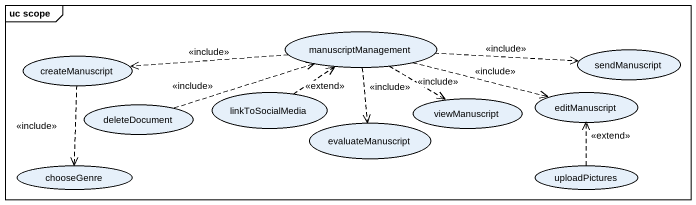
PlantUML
@startuml
mainframe uc scope
usecase createManuscript
usecase manuscriptManagement
usecase sendManuscript
usecase linkToSocialMedia
usecase viewManuscript
usecase editManuscript
usecase deleteDocument
usecase evaluateManuscript
usecase chooseGenre
usecase uploadPictures
createManuscript ..> chooseGenre : <<include>>
manuscriptManagement .left.> createManuscript : <<include>>
manuscriptManagement .right.> sendManuscript : <<include>>
manuscriptManagement ..> viewManuscript : <<include>>
manuscriptManagement .right.> editManuscript : <<include>>
manuscriptManagement ..> evaluateManuscript : <<include>>
linkToSocialMedia .up.> manuscriptManagement : <<extend>>
deleteDocument .right.> manuscriptManagement : <<include>>
uploadPictures .up.> editManuscript : <<extend>>
@enduml
